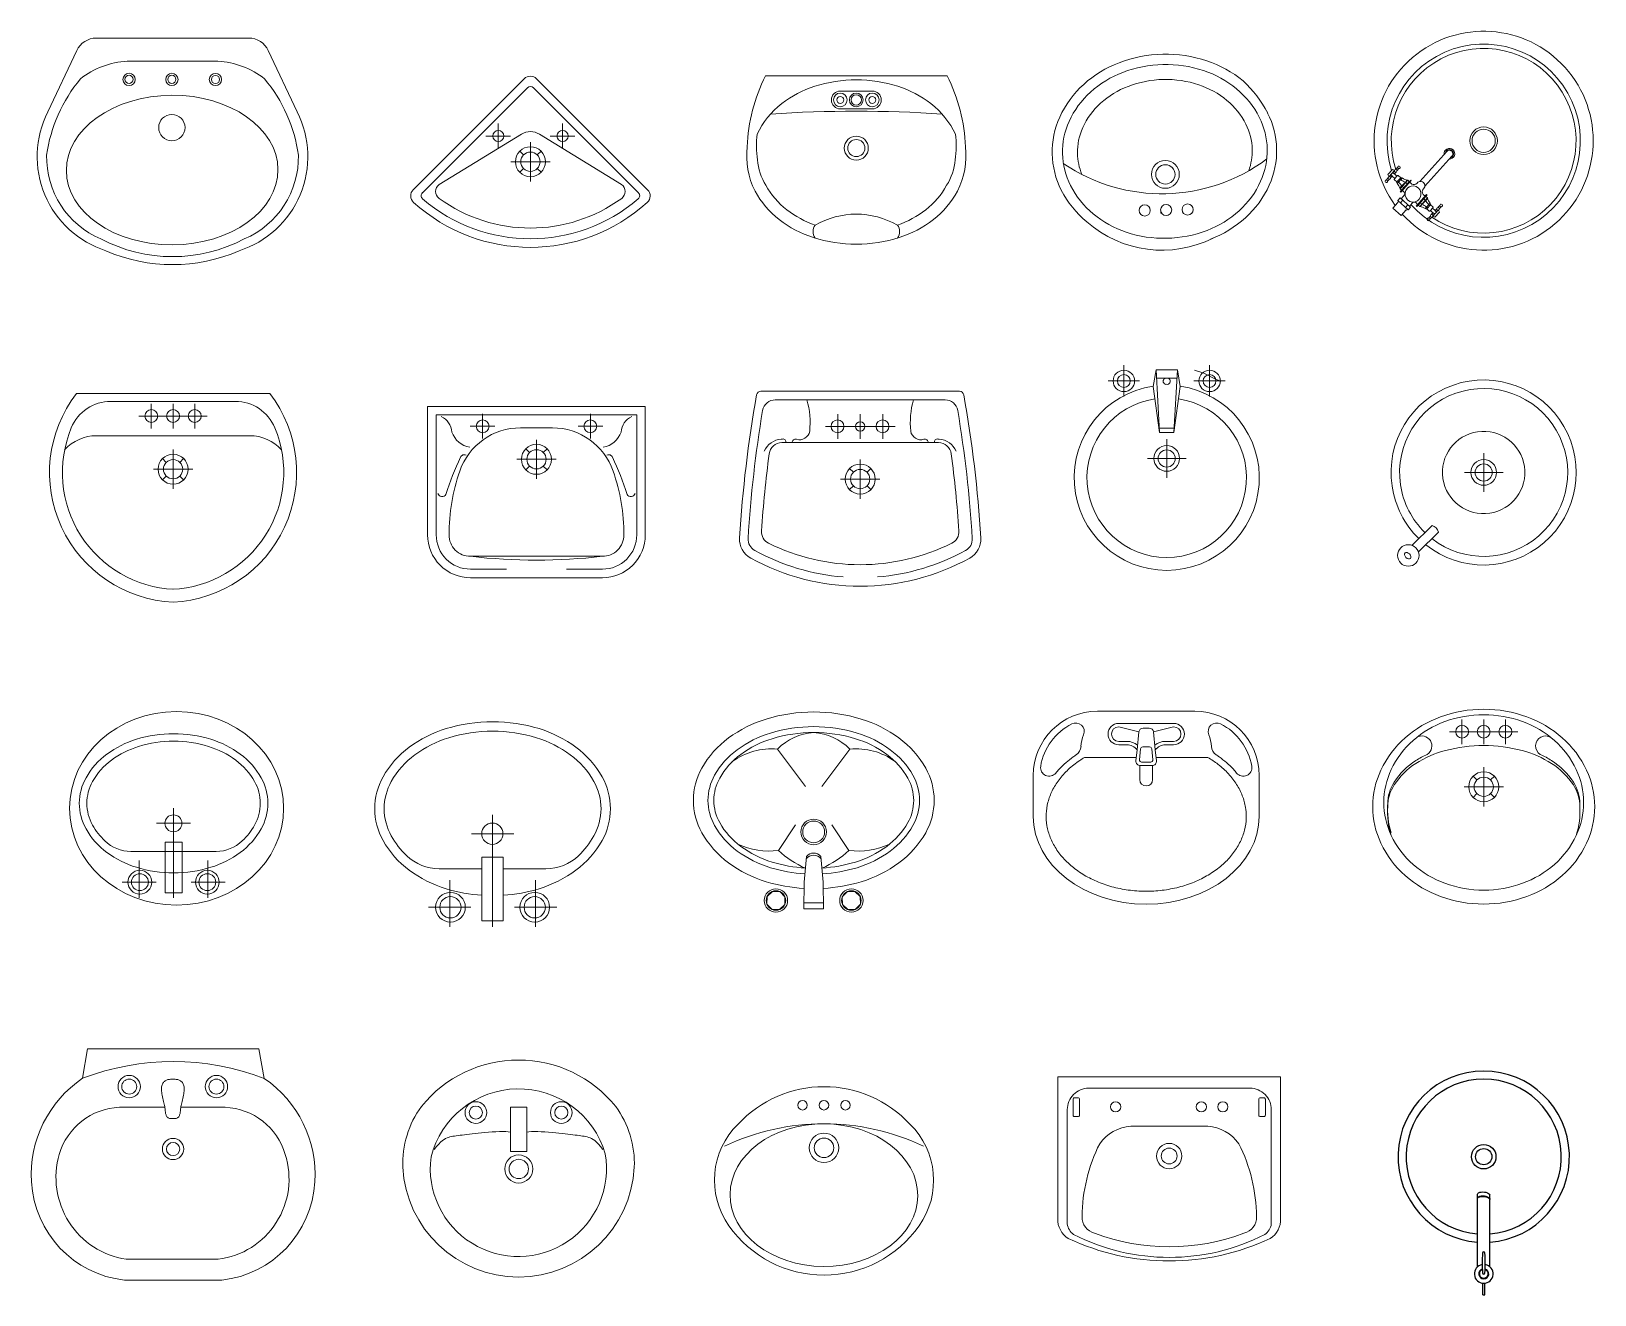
# Model space of a CAD drawing. Header units: millimetres. Extents: x 1580 to 5229, y -756 to 2194.
import ezdxf

# ---------------------------------------------------------------- set-up
doc = ezdxf.new("R2010")
doc.units = ezdxf.units.MM
doc.layers.add('3', color=3, linetype='Continuous')
doc.layers.add('layer_1', color=8, linetype='Continuous', lineweight=5)
doc.layers.add('layer_2', color=3, linetype='Continuous', lineweight=13)

# ---------------------------------------------------------------- blocks, each defined once
blk = doc.blocks.new('YTR745')
at = {"color": 3}
for p, q in [((340904.3, -157855.1), (340904.3, -157686.9)), ((340933.5, -157855.1), (340933.5, -157686.9)), ((340916.7, -157920.2), (340916.7, -157893.2)), ((340921.1, -157920.2), (340921.1, -157893.2)), ((340916.7, -157920.2), (340921.1, -157920.2))]:
    blk.add_line(p, q, dxfattribs=at)
at = {"color": 8}
for radius in [28.6, 19]:
    blk.add_circle((340918.9, -157597.9), radius, dxfattribs=at)
at = {"color": 3}
for centre, radius, start, end in [((340918.9, -157597.9), 200, 274.1872, 265.8128), ((341210.7, -157846.2), 295.4, 175.5082, 184.4918), ((340918.9, -157823.1), 2.73, 0, 180), ((340627.2, -157846.2), 295.4, 355.5082, 4.4918), ((340918.9, -157871.4), 21.9, 99.4881, 80.5119), ((340918.9, -157869.4), 2.73, 180, 0)]:
    blk.add_arc(centre, radius, start, end, dxfattribs=at)
at = {"color": 8}
for centre, radius, start, end in [((340918.9, -157597.9), 181, 274.6289, 265.3711), ((340918.9, -157871.4), 11.7, 106.4135, 73.5865), ((340918.9, -157871.4), 10.2, 108.3951, 71.6049)]:
    blk.add_arc(centre, radius, start, end, dxfattribs=at)
at = {"color": 3, "extrusion": (0, 0, -1)}
blk.add_ellipse((340918.9, -157686.9), major_axis=(-14.8, 1.4), ratio=0.447604, start_param=-0.201759, end_param=2.939834, dxfattribs=at)
at = {"color": 8, "extrusion": (0, 0, -1)}
for centre in [(340918.9, -157696.2), (340918.9, -157697.5)]:
    blk.add_ellipse(centre, major_axis=(-14.8, 1.4), ratio=0.447604, start_param=-0.201759, end_param=2.939834, dxfattribs=at)

msp = doc.modelspace()

# ---------------------------------------------------------------- linework, layer by layer
at = {"layer": 'layer_1'}
for p, q in [((2493.3, 1817.4), (2738.2, 2062.4)), ((2752.4, 2062.4), (2997.3, 1817.4)), ((3468.5, 2054.7), (3543.2, 2054.7)), ((3543.2, 2013.1), (3468.5, 2013.1)), ((2670.3, 1978.6), (2670.3, 1920.9)), ((2820.3, 1978.6), (2820.3, 1920.9)), ((2724.4, 1954.1), (2532.5, 1836.6)), ((2699.1, 1949.7), (2641.5, 1949.7)), ((2745.3, 1935.5), (2745.3, 1843.9)), ((2958.1, 1836.6), (2766.2, 1954.1)), ((2791.5, 1949.7), (2849.1, 1949.7)), ((2729.4, 1905.7), (2720.6, 1914.5)), ((2761.2, 1905.7), (2770.1, 1914.5)), ((4820.7, 1843.6), (4883.7, 1913.4)), ((4895.5, 1902.6), (4832.6, 1832.8)), ((2699.5, 1889.7), (2791.1, 1889.7)), ((2729.4, 1873.8), (2720.6, 1865)), ((2761.2, 1873.8), (2770.1, 1865)), ((3992.2, 1869.6), (3992.2, 1869.6)), ((4757, 1871.3), (4746.3, 1859.5)), ((4761.6, 1868.9), (4749.1, 1855.1)), ((4767.5, 1855.8), (4762.9, 1850.6)), ((4776.2, 1852), (4767.5, 1842.4)), ((4779, 1850.8), (4768.9, 1839.6)), ((4771.8, 1842.8), (4769.6, 1844.8)), ((4776.2, 1847.7), (4774, 1849.6)), ((4774.7, 1826.7), (4792.5, 1846.5)), ((4801, 1845.5), (4776.5, 1818.3)), ((4778.4, 1823.4), (4796.2, 1843.1)), ((4779.4, 1832), (4783.2, 1828.7)), ((4787.7, 1841.2), (4791.4, 1837.8)), ((4799.6, 1846.8), (4801, 1845.5)), ((4775, 1819.6), (4776.5, 1818.3)), ((4781.4, 1799.9), (4775.7, 1793.5)), ((4793.1, 1789.4), (4787.3, 1783)), ((4836.5, 1813.5), (4812, 1786.3)), ((4816.8, 1788.6), (4834.7, 1808.4)), ((4820.6, 1785.3), (4838.4, 1805.1)), ((4825.3, 1790.6), (4821.6, 1793.9)), ((4833.6, 1799.7), (4829.9, 1803.1)), ((4844.1, 1792.1), (4834, 1780.9)), ((4838, 1812.1), (4836.5, 1813.5)), ((4845.6, 1789.4), (4836.9, 1779.7)), ((4841.3, 1789), (4843.4, 1787)), ((4216.4, 1769.7), (4216.4, 1773.3)), ((4216.4, 1769.7), (4218.1, 1769.7)), ((4813.5, 1784.9), (4812, 1786.3)), ((4836.9, 1784.1), (4839, 1782.1)), ((4850.2, 1781.2), (4845.5, 1776)), ((4863.9, 1776.6), (4851.5, 1762.8)), ((4866.8, 1772.3), (4856, 1760.4)), ((4130.2, 1414.4), (4130.2, 1341.4)), ((4205.2, 1404.2), (4198.8, 1365.3)), ((4205.2, 1404.2), (4230.2, 1404.2)), ((4205.2, 1404.2), (4213.5, 1257.7)), ((4255.2, 1404.2), (4230.2, 1404.2)), ((4255.2, 1404.2), (4246.9, 1257.7)), ((4255.2, 1404.2), (4261.7, 1365.3)), ((4316.9, 1395.7), (4295.3, 1402.8)), ((4345.6, 1381.3), (4316.9, 1395.7)), ((4330.2, 1414.4), (4330.2, 1341.4)), ((4093.7, 1377.9), (4166.8, 1377.9)), ((4198.8, 1365.3), (4213.5, 1257.7)), ((4206.4, 1384.5), (4230.2, 1384.5)), ((4254.1, 1384.5), (4230.2, 1384.5)), ((4261.7, 1365.3), (4246.9, 1257.7)), ((4293.7, 1377.9), (4366.8, 1377.9)), ((4356.4, 1377.7), (4345.6, 1381.3)), ((1860.4, 1324.7), (1860.4, 1267)), ((1911.4, 1324.7), (1911.4, 1267)), ((1962.4, 1324.7), (1962.4, 1267)), ((1889.2, 1295.9), (1831.6, 1295.9)), ((1882.6, 1295.9), (1940.2, 1295.9)), ((1933.6, 1295.9), (1991.2, 1295.9)), ((2633.4, 1300.9), (2633.4, 1243.2)), ((2885.4, 1300.9), (2885.4, 1243.2)), ((3462.4, 1300.7), (3462.4, 1243)), ((3514.9, 1300.7), (3514.9, 1243)), ((3567.4, 1300.7), (3567.4, 1243)), ((2662.3, 1272), (2604.6, 1272)), ((2759.4, 1240.7), (2759.4, 1149.1)), ((2856.6, 1272), (2914.3, 1272)), ((3433.6, 1271.8), (3491.2, 1271.8)), ((3486.1, 1271.8), (3543.7, 1271.8)), ((3538.6, 1271.8), (3596.2, 1271.8)), ((4213.1, 1267.8), (4230.2, 1267.8)), ((4213.5, 1257.7), (4230.2, 1257.7)), ((4247.4, 1267.8), (4230.2, 1267.8)), ((4246.9, 1257.7), (4230.2, 1257.7)), ((4230.2, 1241.9), (4230.2, 1151.8)), ((1911.4, 1217.6), (1911.4, 1126)), ((2743.5, 1210.8), (2734.7, 1219.7)), ((2775.3, 1210.8), (2784.2, 1219.7)), ((4969.9, 1119.2), (4969.9, 1209.3)), ((1865.6, 1171.8), (1957.2, 1171.8)), ((1895.5, 1187.7), (1886.7, 1196.6)), ((1927.3, 1187.7), (1936.1, 1196.6)), ((2713.6, 1194.9), (2805.2, 1194.9)), ((2743.5, 1179), (2734.7, 1170.2)), ((2775.3, 1179), (2784.2, 1170.2)), ((3499, 1164.7), (3490.2, 1173.6)), ((3514.9, 1194.6), (3514.9, 1103)), ((3530.8, 1164.7), (3539.6, 1173.6)), ((4185.2, 1196.9), (4275.3, 1196.9)), ((1895.5, 1155.9), (1886.7, 1147.1)), ((1927.3, 1155.9), (1936.1, 1147.1)), ((3469.1, 1148.8), (3560.7, 1148.8)), ((3499, 1132.9), (3490.2, 1124.1)), ((3530.8, 1132.9), (3539.6, 1124.1)), ((4924.9, 1164.2), (5015, 1164.2)), ((4802.3, 994), (4849.4, 1040.6)), ((4817.6, 978.6), (4864.7, 1025.2)), ((4919, 587.8), (4919, 530.1)), ((4970, 587.8), (4970, 530.1)), ((5021, 587.8), (5021, 530.1)), ((4246.4, 578.4), (4118.3, 578.4)), ((4165.3, 558.5), (4118.3, 570.4)), ((4165.3, 558.5), (4161.1, 516.8)), ((4189.4, 567.5), (4175.3, 567.5)), ((4199.4, 558.5), (4246.4, 570.4)), ((4199.4, 558.5), (4203.6, 516.8)), ((4947.9, 559), (4890.2, 559)), ((4941.2, 559), (4998.9, 559)), ((4992.2, 559), (5049.9, 559)), ((3322.1, 518.6), (3387.6, 431.3)), ((3490.5, 518.6), (3425, 431.3)), ((4137.3, 536.4), (4118.3, 536.4)), ((4137.3, 528.4), (4118.3, 528.4)), ((4161.1, 516.8), (4158.5, 491)), ((4169.4, 519.1), (4166.7, 493.5)), ((4190.3, 523.6), (4174.3, 523.6)), ((4195.3, 519.1), (4197.9, 493.5)), ((4203.6, 516.8), (4206.2, 491)), ((4246.4, 536.4), (4227.3, 536.4)), ((4246.4, 528.4), (4227.3, 528.4)), ((4159.2, 498.8), (4038.3, 498.8)), ((4167.3, 480.1), (4167.3, 447.3)), ((4196.3, 480), (4168.4, 480)), ((4192.9, 488), (4171.7, 488)), ((4197.3, 480.1), (4197.3, 447.3)), ((4326.4, 498.8), (4205.4, 498.8)), ((4970, 476.2), (4970, 384.6)), ((4954.1, 446.3), (4945.3, 455.1)), ((4985.9, 446.3), (4994.8, 455.1)), ((4924.2, 430.4), (5015.8, 430.4)), ((4954.1, 414.4), (4945.3, 405.6)), ((4985.9, 414.4), (4994.8, 405.6)), ((1912.6, 380.5), (1912.6, 171.4)), ((2657.1, 365), (2657.1, 103.7)), ((1873, 345.1), (1952.2, 345.1)), ((3324.2, 281.5), (3364.2, 341.4)), ((3488.3, 281.5), (3448.4, 341.4)), ((1892.8, 301.3), (1932.4, 301.3)), ((1892.8, 301.3), (1892.8, 182.5)), ((1932.4, 301.3), (1932.4, 182.5)), ((2607.6, 320.8), (2706.6, 320.8)), ((1832.6, 258.5), (1832.6, 171.4)), ((1992.7, 258.5), (1992.7, 171.4)), ((2632.3, 266), (2681.8, 266)), ((2632.3, 266), (2632.3, 117.5)), ((2681.8, 266), (2681.8, 117.5)), ((1792.6, 208), (1871.8, 208)), ((1892.8, 182.5), (1932.4, 182.5)), ((1953.4, 208), (2032.6, 208)), ((2557, 212.6), (2557, 103.7)), ((2757.1, 212.6), (2757.1, 103.7)), ((3383.9, 193), (3383.9, 199.1)), ((3383.9, 193), (3383.9, 193)), ((3428.7, 193), (3428.6, 199.1)), ((2507.1, 149.4), (2606.1, 149.4)), ((2708, 149.4), (2807, 149.4)), ((3428.9, 159.3), (3383.6, 159.3)), ((2632.3, 117.5), (2681.8, 117.5))]:
    msp.add_line(p, q, dxfattribs=at)
for points in [[(1742.8, 1709.5, 0.247538), (2077.4, 1709.5, 0.305774), (2204, 1905, 0.138823), (2125.1, 2083, 0.156564), (2015.8, 2124.2), (1804.5, 2124.2, 0.156564), (1695.2, 2083, 0.138823), (1616.2, 1905, 0.305774)], [(3343.6, 1777.4, -0.105584), (3295, 1834.8, -0.125291), (3275.2, 1893.8, -0.066609), (3274.3, 1954.2, -0.11714), (3331.8, 2025.3, -0.087298), (3408.7, 2065.8, -0.07767), (3505.8, 2080.9, -0.07767), (3602.9, 2065.8, -0.087298), (3679.8, 2025.3, -0.11714), (3737.4, 1954.2, -0.066609), (3736.4, 1893.8, -0.125291), (3716.6, 1834.8, -0.105584), (3668.1, 1777.4, -0.081853), (3601.8, 1741.6, 0.267996), (3409.8, 1741.6, -0.081853)], [(4760.8, 1861.4), (4764.5, 1865.5, 2.618034), (4761.6, 1868.2), (4757.9, 1864.1)], [(4756.6, 1856.7), (4752.9, 1852.6, -2.618034), (4749.9, 1855.2), (4753.6, 1859.4)], [(4852.2, 1770.4), (4848.5, 1766.3, 2.618034), (4851.5, 1763.6), (4855.2, 1767.7)], [(4856.5, 1775.1), (4860.2, 1779.2, -2.618034), (4863.2, 1776.5), (4859.4, 1772.4)], [(2580.4, 1167.5, 0.083717), (2555.4, 1018.5, 0.414214), (2605.4, 968.5), (2759.4, 968.5), (2913.4, 968.5, 0.414214), (2963.4, 1018.5, 0.083717), (2938.4, 1167.5, 0.31965), (2796.7, 1268.5), (2759.4, 1268.5), (2722.2, 1268.5, 0.31965)], [(3301.2, 999, -0.302742), (3284.6, 1027.9, -0.016071), (3302.4, 1207.7, -0.376412), (3332.2, 1233.8), (3697.6, 1233.8, -0.376412), (3727.4, 1207.7, -0.016071), (3745.2, 1027.9, -0.302742), (3728.6, 999, -0.115864), (3514.9, 948.8, -0.115864)], [(4970, 598.6, 0.087459), (4879.5, 582.6, 0.093217), (4805.2, 538.6, 0.102712), (4754.2, 470.8, 0.110609), (4736.9, 393.8, 0.110609), (4754.2, 316.8, 0.102712), (4805.2, 249, 0.093217), (4879.5, 205, 0.087459), (4970, 189.1, 0.087459), (5060.6, 205, 0.093217), (5134.9, 249, 0.102712), (5185.9, 316.8, 0.110609), (5203.1, 393.8, 0.110609), (5185.9, 470.8, 0.102712), (5134.9, 538.6, 0.093217), (5060.6, 582.6, 0.087459)], [(2132.6, 391.9, 0.128509), (2117.1, 451.3, 0.106283), (2068.2, 506.7, 0.085006), (1999.5, 541.3, 0.074339), (1912.6, 554.3, 0.074339), (1825.8, 541.3, 0.085006), (1757.1, 506.7, 0.106283), (1708.2, 451.3, 0.128509), (1692.6, 391.9, 0.128509), (1708.2, 332.4, 0.106283), (1757.1, 277, 0.085006), (1825.8, 242.4, 0.074339), (1912.6, 229.4, 0.074339), (1999.5, 242.4, 0.085006), (2068.2, 277, 0.106283), (2117.1, 332.4, 0.128509)], [(2101.7, 341, -0.074543), (2073, 304, -0.192823), (2012.2, 279.6), (1813, 279.6, -0.192823), (1752.3, 304, -0.074543), (1723.5, 341, -0.128509), (1710.2, 391.9, -0.128509), (1723.5, 442.7, -0.106283), (1767.5, 492.6, -0.085006), (1830.9, 524.5, -0.074339), (1912.6, 536.7, -0.074339), (1994.3, 524.5, -0.085006), (2057.7, 492.6, -0.106283), (2101.7, 442.7, -0.128509), (2115, 391.9, -0.128509)], [(4011.5, -336.1), (4011.5, -299.2, -0.414214), (4015, -295.7), (4023.3, -295.7, -0.414214), (4026.8, -299.2), (4026.8, -336.1, -0.414214), (4023.3, -339.6), (4015, -339.6, -0.414214)], [(4445.2, -336.1, 0.414214), (4448.7, -339.6), (4457, -339.6, 0.414214), (4460.5, -336.1), (4460.5, -299.2, 0.414214), (4457, -295.7), (4448.7, -295.7, 0.414214), (4445.2, -299.2)], [(4439.9, -573, 0.113332), (4398.6, -402.8, 0.220752), (4326.1, -362), (4146.3, -362, 0.220752), (4073.8, -402.8, 0.113332), (4032.5, -573, 0.360424), (4062, -611.7, 0.183645), (4410.4, -611.7, 0.360424)]]:
    msp.add_lwpolyline(points, format="xyb", close=True, dxfattribs=at)
for points in [[(4761.8, 1869.6), (4757, 1871.3)], [(4748.5, 1854.9), (4746.3, 1859.5)], [(4769.5, 1794.3), (4757.9, 1781.4), (4777, 1764.1)], [(4777.5, 1803.4), (4786.2, 1813.1)], [(4805.4, 1795.5), (4796.8, 1786)], [(4777, 1764.1), (4788.7, 1777)], [(4851.3, 1762.2), (4856, 1760.4)], [(4864.5, 1776.8), (4866.8, 1772.3)]]:
    msp.add_lwpolyline(points, dxfattribs=at)
for points in [[(4799.6, 1846.8), (4796.2, 1843.1), (4792.5, 1846.5, -0.113741), (4779.8, 1851.7), (4779, 1850.8), (4776.9, 1852.8), (4776.2, 1852), (4770.3, 1857.3, 0.414214), (4768.9, 1857.3), (4767.5, 1855.8), (4761.4, 1861.3), (4765.3, 1865.6)], [(4767.5, 1868.8), (4771.9, 1873.7, 2.618034), (4769, 1876.4), (4764.6, 1871.5)], [(4749.9, 1849.2), (4745.5, 1844.4, -2.618034), (4742.5, 1847), (4746.9, 1851.9)], [(4775, 1819.6), (4778.4, 1823.4), (4774.7, 1826.7, 0.113741), (4768.2, 1838.8), (4768.9, 1839.6), (4766.8, 1841.6), (4767.5, 1842.4), (4761.6, 1847.7, -0.414214), (4761.5, 1849.1), (4762.9, 1850.6), (4756.7, 1856.1), (4752.8, 1851.8)], [(4797.5, 1841.6), (4801.9, 1837.6, 0.365938), (4814.5, 1839.7)], [(4829.4, 1826.3), (4829.4, 1826.3, 0.365938), (4828.6, 1813.5), (4833, 1809.5)], [(4786.4, 1811.4, 0.185268), (4784.5, 1818.3), (4780.1, 1822.2)], [(4804.9, 1795.5, -0.166308), (4811.2, 1794.2), (4815.6, 1790.2)], [(4813.5, 1784.9), (4816.8, 1788.6), (4820.6, 1785.3, -0.113741), (4833.2, 1780.1), (4834, 1780.9), (4836.2, 1779), (4836.9, 1779.7), (4842.8, 1774.4, 0.414214), (4844.2, 1774.5), (4845.5, 1776), (4851.6, 1770.5), (4847.7, 1766.2)], [(4838, 1812.1), (4834.7, 1808.4), (4838.4, 1805.1, 0.113741), (4844.9, 1793), (4844.1, 1792.1), (4846.3, 1790.2), (4845.6, 1789.4), (4851.5, 1784.1, -0.414214), (4851.5, 1782.7), (4850.2, 1781.2), (4856.3, 1775.7), (4860.2, 1780)], [(4863.2, 1782.5), (4867.6, 1787.4, -2.618034), (4870.6, 1784.7), (4866.2, 1779.8)], [(4845.5, 1762.9), (4841.1, 1758.1, 2.618034), (4844.1, 1755.4), (4848.5, 1760.3)], [(3601.8, 1741.6, -0.322246), (3601.8, 1711.4)], [(1910, 891.4, 0.519093), (2148.9, 1268.4, 0.303358), (2056.6, 1330.1), (1766.2, 1330.1, 0.303358), (1673.9, 1268.4, 0.519093), (1912.8, 891.4)], [(3474.9, 920.4, -0.106594), (3268.9, 982.1, -0.28946), (3253.4, 1010.1, -0.026453), (3287.2, 1308.8, -0.366584), (3316.8, 1333.8), (3713, 1333.8, -0.366584), (3742.6, 1308.8, -0.026453), (3776.4, 1010.1, -0.28946), (3760.9, 982.1, -0.106594), (3554.9, 920.4)], [(3390.6, 1333.8, -0.095524), (3397, 1260.4, -0.451023), (3366.3, 1241.6)], [(3639.2, 1333.8, 0.095524), (3632.8, 1260.4, 0.451023), (3663.5, 1241.6)], [(2829.4, 938.5), (2913.4, 938.5, 0.414214), (2993.4, 1018.5), (2993.4, 1298.5), (2525.4, 1298.5), (2525.4, 1018.5, 0.414214), (2605.4, 938.5), (2689.4, 938.5)], [(2537.1, 1294.8, -0.268146), (2562, 1258.5, 0.274492), (2604, 1223.2)], [(2981.8, 1294.8, 0.268146), (2956.8, 1258.5, -0.274492), (2914.9, 1223.2)], [(2164.5, 1217.2, 0.211991), (2090.3, 1250.1), (1732.5, 1250.1, 0.211991), (1658.3, 1217.2)], [(3290.9, 1213.8, -0.280838), (3330.6, 1241.9, 0.024536), (3333.6, 1242.3, -0.553402), (3341, 1233.8)], [(3738.9, 1213.8, 0.280838), (3699.2, 1241.9, -0.024536), (3696.2, 1242.3, 0.553402), (3688.8, 1233.8)], [(2529.4, 1115.3, 0.699983), (2547.8, 1113.1, -0.027376), (2581.9, 1199.9, -0.435959), (2595, 1204.4)], [(2989.5, 1115.3, -0.699983), (2971.1, 1113.1, 0.027376), (2937, 1199.9, 0.435959), (2923.8, 1204.4)], [(2632.3, 239), (2532.6, 239, -0.192823), (2456.6, 269.4, -0.074543), (2420.7, 315.7, -0.128509), (2404.1, 379.2, -0.128509), (2420.7, 442.8, -0.106283), (2475.7, 505.1, -0.085006), (2554.9, 545, -0.074339), (2657.1, 560.3, -0.074339), (2759.2, 545, -0.085006), (2838.4, 505.1, -0.106283), (2893.4, 442.8, -0.128509), (2910.1, 379.2, -0.128509), (2893.4, 315.7, -0.074543), (2857.5, 269.4, -0.192823), (2781.6, 239), (2681.8, 239)], [(3406.5, 570.8, 0.073938), (3305.5, 555.8, 0.08472), (3228, 517, 0.106356), (3175.1, 457.3, 0.129131), (3159.7, 398.6, 0.129131), (3175.1, 340, 0.106356), (3228, 280.3, 0.08472), (3305.5, 241.5, 0.058793), (3385.6, 227.1, 0.073938)], [(3406.5, 557.1, 0.073938), (3309.4, 542.7, 0.08472), (3236.1, 506, 0.106356), (3187, 450.6, 0.129131), (3173.3, 398.6, 0.129131), (3187, 346.7, 0.106356), (3236.1, 291.3, 0.08472), (3309.4, 254.6, 0.059061), (3386.8, 240.8, 0.073938)], [(3596.2, 489.6, 0.180499), (3490.5, 518.6, 0.185821), (3406.3, 557.1)], [(3427, 227.1, 0.059109), (3507.6, 241.5, 0.08472), (3585, 280.3, 0.106356), (3638, 340, 0.129131), (3653.4, 398.6, 0.129131), (3638, 457.3, 0.106356), (3585, 517, 0.08472), (3507.6, 555.8, 0.073938), (3406.5, 570.8, 0.073938)], [(3425.8, 240.7, 0.059389), (3503.6, 254.6, 0.08472), (3576.9, 291.3, 0.106356), (3626, 346.7, 0.129131), (3639.7, 398.6, 0.129131), (3626, 450.6, 0.106356), (3576.9, 506, 0.08472), (3503.6, 542.7, 0.073938), (3406.5, 557.1, 0.073938)], [(4813.4, 545.5, -1), (4838.1, 506.1, 0.031012), (4811.5, 491.4, 0.107171), (4761, 441.4, 0.145278), (4745.9, 390.6, 0.023594), (4745.4, 374.3)], [(5126.6, 545.5, 1), (5102, 506.1, -0.031012), (5128.5, 491.4, -0.107171), (5179.1, 441.4, -0.145278), (5194.2, 390.6, -0.023594), (5194.6, 374.3)], [(5185.9, 316.8, 0.099263), (5194.2, 384, 0.145278), (5179.1, 434.8, 0.107171), (5128.5, 484.8, 0.077397), (5059.5, 515, 0.064513), (4970, 526.6, 0.064513), (4880.6, 515, 0.077397), (4811.5, 484.8, 0.107171), (4761, 434.8, 0.145278), (4745.9, 384, 0.099263), (4754.2, 316.8)]]:
    msp.add_lwpolyline(points, format="xyb", dxfattribs=at)
for points in [[(4799.4, 1783.7), (4793.6, 1777.3), (4769.3, 1799.2), (4775.1, 1805.6)], [(3339.1, 155.9), (3326.6, 143.8), (3309.2, 144.1), (3297.1, 156.6), (3297.4, 174), (3309.9, 186.1), (3327.3, 185.8), (3339.4, 173.3)], [(3473.4, 155.9), (3486, 143.8), (3503.4, 144.1), (3515.5, 156.6), (3515.2, 174), (3502.6, 186.1), (3485.2, 185.8), (3473.1, 173.3)], [(1925.7, -254.4), (1927.3, -255.2), (1928.9, -256.2), (1930.4, -257.4), (1931.8, -258.7), (1933, -260.1), (1934.2, -261.8), (1935.1, -263.6), (1935.9, -265.5), (1936.6, -267.6), (1937, -269.8), (1937.3, -272.2), (1937.4, -274.7), (1937.4, -277.4), (1937.2, -280.3), (1936.8, -283.3), (1936.3, -286.5), (1935.7, -289.9), (1934.9, -293.4), (1934.1, -297), (1933.3, -300.5), (1932.4, -304), (1931.6, -307.4), (1930.8, -310.7), (1930.2, -313.7), (1929.7, -316.4), (1929.3, -318.9), (1929, -321.1), (1928.8, -323.2), (1928.6, -325.1), (1928.4, -327), (1928.2, -328.7), (1927.9, -330.5), (1927.6, -332.2), (1927.2, -333.9), (1926.7, -335.5), (1926.1, -337.1), (1925.4, -338.5), (1924.6, -339.8), (1923.7, -341), (1922.6, -341.9), (1921.5, -342.7), (1920.2, -343.3), (1918.8, -343.7), (1917.3, -343.9), (1915.7, -344.1), (1914.1, -344.2), (1912.5, -344.2), (1910.8, -344.2), (1909.2, -344.2), (1907.6, -344.2), (1906, -344.1), (1904.4, -343.9), (1902.9, -343.7), (1901.5, -343.3), (1900.2, -342.7), (1899.1, -341.9), (1898, -341), (1897.1, -339.8), (1896.3, -338.5), (1895.6, -337.1), (1895, -335.5), (1894.5, -333.9), (1894.1, -332.2), (1893.8, -330.5), (1893.5, -328.7), (1893.3, -327), (1893.1, -325.1), (1892.9, -323.2), (1892.7, -321.1), (1892.4, -318.9), (1892, -316.4), (1891.5, -313.7), (1890.9, -310.7), (1890.1, -307.4), (1889.3, -304), (1888.4, -300.5), (1887.6, -297), (1886.8, -293.4), (1886, -289.9), (1885.4, -286.5), (1884.9, -283.3), (1884.5, -280.3), (1884.3, -277.4), (1884.3, -274.7), (1884.4, -272.2), (1884.7, -269.8), (1885.1, -267.6), (1885.8, -265.5), (1886.6, -263.6), (1887.5, -261.8), (1888.7, -260.1), (1889.9, -258.7), (1891.3, -257.4), (1892.8, -256.2), (1894.3, -255.2), (1896, -254.4), (1897.7, -253.8), (1899.5, -253.3), (1901.3, -253), (1903.2, -252.7), (1905.1, -252.6), (1907, -252.5), (1908.9, -252.5), (1910.8, -252.5), (1912.8, -252.5), (1914.7, -252.5), (1916.6, -252.6), (1918.5, -252.7), (1920.4, -253), (1922.2, -253.3), (1924, -253.8)]]:
    msp.add_lwpolyline(points, close=True, dxfattribs=at)
for centre, radius in [((1808.6, 2081.9), 14.3), ((1808.6, 2081.9), 14.3), ((1808.6, 2081.9), 14.3), ((1808.6, 2081.9), 14.3), ((1808.6, 2081.9), 14.3), ((1808.6, 2081.9), 9.52), ((1908.6, 2081.9), 14.3), ((1908.6, 2081.9), 9.52), ((2010.3, 2081.7), 14.3), ((2010.3, 2081.7), 9.52), ((3468.5, 2033.9), 16), ((3505.8, 2033.9), 16), ((3505.8, 2033.9), 12), ((3543.2, 2033.9), 16), ((3468.5, 2033.9), 8), ((3468.5, 2033.9), 8), ((3543.2, 2033.9), 8), ((1908.6, 1969.4), 30.7), ((4969.8, 1938.7), 32.1), ((2670.3, 1949.7), 13), ((2820.3, 1949.7), 13), ((3505.8, 1921.5), 28), ((3505.8, 1921.5), 20), ((4969.8, 1938.7), 27.1), ((2745.3, 1889.7), 35), ((2745.3, 1889.7), 22.5), ((4227.1, 1860.1), 32.5), ((4227.1, 1860.1), 22.5), ((4178.9, 1775.9), 13), ((4228.9, 1777), 13), ((4278.9, 1778.1), 13), ((4130.2, 1377.9), 25), ((4130.2, 1377.9), 15), ((4330.2, 1377.9), 25), ((4330.2, 1377.9), 15), ((1860.8, 1295.9), 15), ((1911.4, 1295.9), 15), ((1962, 1295.9), 15), ((2633.9, 1272), 15), ((2885, 1272), 15), ((3462, 1271.8), 15), ((3514.9, 1271.8), 11), ((3567, 1271.8), 15), ((1911.4, 1171.8), 35), ((2759.4, 1194.9), 35), ((2759.4, 1194.9), 22.5), ((4230.2, 1196.9), 30), ((4230.2, 1196.9), 20), ((1911.4, 1171.8), 22.5), ((3514.9, 1148.8), 35), ((3514.9, 1148.8), 22.5), ((4969.9, 1164.2), 30), ((4969.9, 1164.2), 20), ((4794, 970.4), 25), ((4919.5, 559), 15), ((4970, 559), 15), ((5020.6, 559), 15), ((4970, 430.4), 35), ((4970, 430.4), 22.5), ((1912.1, 345.1), 19.8), ((2656.4, 320.8), 24.8), ((3406.3, 325), 29.9), ((3406.3, 325), 25.5), ((1833.9, 207.7), 27.7), ((1833.9, 207.7), 19.8), ((1991.3, 207.7), 27.7), ((1991.3, 207.7), 19.8), ((2558.7, 149.1), 34.7), ((2755.4, 149.1), 34.7), ((3318.3, 164.9), 27.2), ((3318.3, 164.9), 22.7), ((3494.3, 164.9), 27.2), ((3494.3, 164.9), 22.7), ((2558.7, 149.1), 24.8), ((2755.4, 149.1), 24.8), ((1809.1, -269.6), 26.1), ((1809.1, -269.6), 17.5), ((2012.6, -269.6), 26.1), ((2012.6, -269.6), 17.5), ((2618, -330.3), 25.3), ((2618, -330.3), 15.3), ((2817.4, -330.3), 25.3), ((2817.4, -330.3), 15.3), ((3380.4, -313.2), 11), ((3430.4, -313.2), 11), ((3480.4, -313.2), 11), ((4111, -316.7), 11.9), ((4311, -316.7), 11.9), ((4361, -316.7), 11.9), ((1911.4, -415.3), 24.8), ((1911.4, -415.3), 15.4), ((3430.4, -412.5), 34.4), ((3430.4, -412.5), 22.9), ((2718.2, -461.9), 32.8), ((4236, -431.7), 29.6), ((4236, -431.7), 18.4), ((4236, -431.7), 18.4), ((4236, -431.7), 18.4), ((2718.2, -461.9), 22.6)]:
    msp.add_circle(centre, radius, dxfattribs=at)
for centre, radius, start, end in [((4969.8, 1938.7), 225.6, 221.2738, 197.9101), ((4969.8, 1938.7), 215.6, 235.8219, 198.0621), ((4227.6, 1836.8), 245, 91.2603, 110.9331), ((4227.6, 1836.8), 245, 71.5876, 91.2603), ((2745.3, 2055.3), 10, 45, 135), ((3468.5, 2033.9), 20.8, 90, 270), ((3543.2, 2033.9), 20.8, 270, 90), ((4213.3, 1874.2), 205, 110.9331, 132.0584), ((4240.2, 1874.8), 205, 50.4623, 71.5876), ((3505.8, -1016.5), 3024.1, 86.2022, 93.7978), ((4192.1, 1897.7), 173.3, 132.0584, 155.6238), ((4260.4, 1899.2), 173.3, 26.8969, 50.4623), ((4292, 1915.3), 137.8, 1.2603, 26.8969), ((2745.3, 1920), 40, 58.5275, 121.4725), ((4159.7, 1912.4), 137.8, 155.6238, 181.2603), ((4159.7, 1912.4), 137.8, 181.2603, 202.3095), ((4292, 1915.3), 137.8, 340.2111, 1.2603), ((4889.9, 1908.3), 12.5, 267.5323, 187.9481), ((4889.9, 1908.3), 9.71, 283.0847, 172.0987), ((4889.9, 1908.3), 8.01, 314.9087, 140.5147), ((4219, 2224.1), 409.2, 235.7859, 306.7348), ((4764.6, 1868.5), 3, 186.1288, 269.7494), ((4772, 1876.7), 3, 186.1288, 269.7494), ((2544.1, 1820.3), 20, 125.5084, 233.8929), ((2946.5, 1820.3), 20, 306.1071, 54.4916), ((4742.5, 1844), 3, 6.1288, 89.7494), ((4749.9, 1852.2), 3, 6.1288, 89.7494), ((4738.8, 1808.8), 46.8, 29.7438, 45.8554), ((4779.8, 1826.9), 5.17, 94.1205, 181.7577), ((4806.6, 1884), 46.8, 230.0229, 246.1345), ((4792.8, 1828.2), 13.9, 111.6264, 164.2518), ((4805, 1814.3), 18.8, 115.6565, 340.2217), ((4805, 1814.3), 18.8, 295.6565, 160.2217), ((4792.9, 1841.3), 5.17, 94.1205, 181.7577), ((4822.6, 1833.7), 10, 312.3251, 143.5532), ((2500.3, 1810.4), 10, 135, 229.3993), ((2745.3, 2096.2), 386.4, 229.3993, 310.6007), ((2745.3, 2096.2), 361.4, 233.8929, 306.1071), ((2990.3, 1810.4), 10, 310.6007, 45), ((4765.9, 1796.6), 4.3, 326.3839, 36.8162), ((4820.2, 1790.4), 5.17, 274.1205, 1.7577), ((4820.2, 1803.5), 13.9, 291.6264, 344.2518), ((4806.4, 1747.8), 46.8, 50.0229, 66.1345), ((4833.2, 1804.9), 5.17, 274.1205, 1.7577), ((4874.2, 1823), 46.8, 209.7438, 225.8554), ((4791.4, 1773.6), 4.3, 59.0621, 129.4944), ((4841.1, 1755.1), 3, 6.1288, 89.7494), ((4848.5, 1763.3), 3, 6.1288, 89.7494), ((4863.2, 1779.5), 3, 186.1288, 269.7494), ((4870.6, 1787.7), 3, 186.1288, 269.7494), ((3430.9, 1726.5), 25.9, 144.2773, 215.7227), ((4229.1, 1377.1), 7.19, 80.5252, 279.4748), ((4231.4, 1377.1), 7.19, 260.5252, 99.4748), ((4969.8, 1164.2), 196.1, 231.9988, 188.358), ((4230.2, 1151.8), 186.1, 98.4709, 81.5291), ((3364.1, 1234.4), 7.86, 75.4615, 184.1141), ((3665.7, 1234.4), 7.86, 355.8859, 104.5385), ((4969.8, 1164.2), 96.1, 188.4709, 188.358), ((4969.8, 1164.2), 196.1, 188.4709, 225.6331), ((4841.8, 1017.8), 24, 17.8522, 71.5538), ((2759.4, 2292.1), 1332.6, 263.3638, 276.6362), ((3414.3, 428.5), 128.9, 93.5475, 135.6543), ((4068.8, 457), 134.4, 116.5582, 170.9345), ((4017.7, 559.4), 20, 338.0055, 116.5582), ((4115.2, 520), 85.2, 158.0055, 176.9257), ((4118.3, 553.4), 25, 90, 270), ((4118.3, 553.4), 17, 90, 270), ((4175.3, 557.5), 10, 90, 174.1982), ((4189.4, 557.5), 10, 5.8018, 90), ((4246.4, 553.4), 25, 270, 90), ((4246.4, 553.4), 17, 270, 90), ((4347, 559.4), 20, 63.4418, 201.9945), ((4249.4, 520), 85.2, 3.0743, 21.9945), ((4295.8, 457), 134.4, 9.0655, 63.4418), ((3308.1, 362.4), 156.7, 84.8848, 125.8114), ((4005.2, 525.9), 25, 303.6443, 356.9257), ((4137.3, 498.4), 38, 49.2656, 90), ((4137.3, 498.4), 30, 37.7036, 90), ((4174.3, 518.6), 5, 90, 174.1982), ((4190.3, 518.6), 5, 5.8018, 90), ((4227.3, 498.4), 38, 90, 130.7344), ((4227.3, 498.4), 30, 90, 142.2964), ((4359.5, 525.9), 25, 183.0743, 236.3557), ((3955.8, 475.1), 20, 170.9345, 320.6698), ((4168.4, 490), 10, 174.1982, 270), ((4171.7, 493), 5, 174.1982, 270), ((4137.3, 498.4), 30, 0, 2.908), ((4192.9, 493), 5, 270, 5.8018), ((4196.3, 490), 10, 270, 5.8018), ((4227.3, 498.4), 30, 177.092, 180), ((4408.8, 475.1), 20, 219.3302, 9.0655), ((4182.3, 447.3), 15, 180, 0), ((4917.5, 377.6), 172.1, 175.6938, 198.369), ((3303, 458.7), 178.4, 245.6327, 276.8312), ((3509.6, 458.7), 178.4, 263.1688, 294.3673), ((3466.7, 431.5), 206.8, 226.4743, 247.2682), ((4122.8, 170.2), 739.4, 172.4065, 177.7574), ((3406.3, 249.3), 21.5, 36.9399, 143.0601), ((3406.3, 254.1), 21.5, 40.1068, 139.8932), ((2689.8, 170.2), 739.4, 2.2426, 7.5935), ((3345.9, 431.5), 206.8, 292.7318, 313.5257), ((1911.9, -803.7), 592.6, 69.0244, 110.9277), ((3430.4, -900.6), 544.2, 64.7255, 115.2745)]:
    msp.add_arc(centre, radius, start, end, dxfattribs=at)
for centre, major_axis, ratio in [((1909.2, 1870.3), (-246.9, -1.4), 0.706979), ((4792.6, 969.9), (6.32, -6.38), 0.644418)]:
    msp.add_ellipse(centre, major_axis=major_axis, ratio=ratio, dxfattribs=at)
for points, knots in [([(4038.3, 498.8), (4034.6, 496.6), (4030.9, 494.3), (4017.6, 485.4), (4008.6, 478.3), (3992.4, 463.3), (3985.2, 455.3), (3972.7, 438.7), (3967.4, 430), (3958.8, 412.4), (3955.4, 403.4), (3950.7, 385.3), (3949.4, 376.1), (3948.6, 357.7), (3949.2, 348.5), (3952.3, 330.2), (3954.8, 321.2), (3961.9, 303.3), (3966.4, 294.5), (3977.4, 277.4), (3983.9, 269.1), (3998.6, 253.4), (4006.9, 245.9), (4025.2, 232), (4035.1, 225.5), (4056.4, 214), (4067.7, 208.9), (4091.3, 200.1), (4103.7, 196.5), (4129.1, 190.8), (4142.1, 188.8), (4168.5, 186.5), (4181.8, 186.2), (4208.2, 187.3), (4221.4, 188.7), (4247.2, 193.1), (4259.9, 196.2), (4284.3, 203.8), (4296, 208.4), (4318.2, 219), (4328.7, 225), (4348.1, 238.1), (4357, 245.2), (4373.1, 260.4), (4380.2, 268.4), (4392.6, 285.1), (4397.8, 293.7), (4406.3, 311.4), (4409.6, 320.4), (4414.1, 338.5), (4415.4, 347.7), (4415.8, 358.4), (4415.8, 359.9), (4415.8, 361.4), (4415.8, 368.4), (4415.3, 375.4), (4412.6, 391.5), (4410.1, 400.6), (4403.2, 418.5), (4398.8, 427.4), (4387.9, 444.5), (4381.5, 452.8), (4366.9, 468.6), (4358.7, 476.1), (4342.4, 488.7), (4334.6, 493.9), (4326.4, 498.8)], [2.220046, 2.220046, 2.220046, 2.220046, 2.28013, 2.28013, 2.445798, 2.445798, 2.611466, 2.611466, 2.777135, 2.777135, 2.942803, 2.942803, 3.108471, 3.108471, 3.274139, 3.274139, 3.439808, 3.439808, 3.605476, 3.605476, 3.771144, 3.771144, 3.936813, 3.936813, 4.102481, 4.102481, 4.268149, 4.268149, 4.433818, 4.433818, 4.599486, 4.599486, 4.765154, 4.765154, 4.930822, 4.930822, 5.096491, 5.096491, 5.262159, 5.262159, 5.427827, 5.427827, 5.593496, 5.593496, 5.759164, 5.759164, 5.924832, 5.924832, 6.090501, 6.090501, 6.256169, 6.256169, 6.283185, 6.283185, 6.283185, 6.409627, 6.409627, 6.575295, 6.575295, 6.740964, 6.740964, 6.906632, 6.906632, 7.0723, 7.0723, 7.20473, 7.20473, 7.20473, 7.20473]), ([(4019, 505.1), (4016.6, 503.5), (4014.3, 501.8), (4006.1, 496), (4000.5, 491.5), (3989.4, 481.9), (3984, 476.6), (3976.3, 468.3), (3973.7, 465.3), (3971.3, 462.4)], [2.2785844, 2.2785844, 2.2785844, 2.2785844, 2.3167181, 2.3167181, 2.4133898, 2.4133898, 2.51896, 2.51896, 2.5742435, 2.5742435, 2.5742435, 2.5742435]), ([(4345.6, 505.1), (4348, 503.5), (4350.4, 501.8), (4358.6, 496), (4364.2, 491.5), (4375.3, 481.9), (4380.7, 476.6), (4388.4, 468.3), (4390.9, 465.3), (4393.4, 462.4)], [2.2785844, 2.2785844, 2.2785844, 2.2785844, 2.3167181, 2.3167181, 2.4133898, 2.4133898, 2.51896, 2.51896, 2.5742435, 2.5742435, 2.5742435, 2.5742435])]:
    msp.add_open_spline(points, degree=3, knots=knots, dxfattribs=at)
at = {"layer": 'layer_2'}
for p, q in [((2471.9, 1824.3), (2730.9, 2083.3)), ((2759.7, 2083.3), (3018.7, 1824.3)), ((4295.8, 607), (4068.8, 607)), ((3918.8, 361.4), (3918.8, 457)), ((4445.8, 361.4), (4445.8, 457))]:
    msp.add_line(p, q, dxfattribs=at)
for points in [[(1754.8, 1681.8, 0.20887), (2065.4, 1681.8, 0.46207), (2200.9, 2005.9), (2133.5, 2149.3, 0.29228), (2088.2, 2178.3), (1732.1, 2178.3, 0.29228), (1686.7, 2149.3), (1619.3, 2005.9, 0.46207)], [(3742, 1821.2, -0.105584), (3685.7, 1754.6, -0.087298), (3605.9, 1712.6, -0.07767), (3505.8, 1697, -0.07767), (3405.8, 1712.6, -0.087298), (3325.9, 1754.6, -0.105584), (3269.6, 1821.2, -0.151584), (3251.4, 1924.3, -0.110481), (3294.1, 2090.5), (3717.6, 2090.5, -0.109491), (3760.4, 1924.3, -0.150535)], [(3514.9, 898.8, -0.126489), (3259.3, 964.5, -0.28946), (3233.5, 1011.3, -0.029427), (3273.2, 1345.6, -0.363215), (3283.1, 1353.8), (3514.9, 1353.8), (3746.7, 1353.8, -0.363215), (3756.6, 1345.6, -0.029427), (3796.3, 1011.3, -0.28946), (3770.5, 964.5, -0.126489)], [(1685.7, 1348.4, 0.60528), (1911.4, 861.4, 0.60528), (2137.1, 1348.4)], [(2505.4, 1018.5), (2505.4, 1318.5), (3013.4, 1318.5), (3013.4, 1018.5, -0.414214), (2913.4, 918.5), (2605.4, 918.5, -0.414214)], [(3428.9, 158.8), (3428.7, 193, 0.059336), (3517.5, 208.8, 0.08472), (3605.2, 252.8, 0.106356), (3667.7, 323.2, 0.129131), (3687.5, 398.6, 0.129131), (3667.7, 474.1, 0.106356), (3605.2, 544.5, 0.08472), (3517.5, 588.5, 0.073938), (3406.5, 605, 0.073938), (3295.5, 588.5, 0.08472), (3207.8, 544.5, 0.106356), (3145.3, 474.1, 0.129131), (3125.5, 398.6, 0.129131), (3145.3, 323.2, 0.106356), (3207.8, 252.8, 0.08472), (3295.5, 208.8, 0.059047), (3383.9, 193), (3383.6, 158.8), (3383.6, 145.7), (3428.9, 145.7)], [(4970, 611.5, 0.087459), (4869.4, 593.7, 0.093217), (4786.9, 544.8, 0.102712), (4730.2, 469.5, 0.110609), (4711, 384, 0.110609), (4730.2, 298.4, 0.102712), (4786.9, 223.1, 0.093217), (4869.4, 174.2, 0.087459), (4970, 156.5, 0.087459), (5070.6, 174.2, 0.093217), (5153.2, 223.1, 0.102712), (5209.9, 298.4, 0.110609), (5229, 384, 0.110609), (5209.9, 469.5, 0.102712), (5153.2, 544.8, 0.093217), (5070.6, 593.7, 0.087459)], [(2025.4, -721.4, 0.366223), (2242.3, -492, 0.264324), (2124, -250.4), (2111.9, -181.4), (1711.7, -181.4), (1700.2, -250.2, 0.26642), (1581, -492, 0.366223), (1797.9, -721.4)], [(2447.6, -457.8, 0.949353), (2987.8, -457.8, 0.168981), (2944.4, -315.9, 0.478318), (2491, -315.9, 0.168981)], [(3976, -246.7), (4496, -246.7), (4496, -577.3, -0.269052), (4471.4, -624.2, -0.222852), (4000.6, -624.2, -0.269052), (3976, -577.3)], [(2513.4, -433.9, 1.161122), (2920, -426.3, 0.763706)], [(3208.6, -594.4, 0.52009), (3652.3, -594.4, 0.370524), (3630.6, -357.1, 0.436246), (3230.2, -357.1, 0.370524)], [(3998.1, -323.2), (3998.1, -590.2, 0.197023), (4012.9, -614.8, 0.239879), (4459.5, -614.8, 0.197023), (4474.3, -590.2), (4474.3, -323.2, 0.414214), (4424.3, -273.2), (4048.1, -273.2, 0.414214)]]:
    msp.add_lwpolyline(points, format="xyb", close=True, dxfattribs=at)
for points in [[(2681.8, 177, 0.057585), (2765.6, 192.4, 0.085006), (2851.5, 235.7, 0.106283), (2912.6, 304.9, 0.128509), (2932.1, 379.2, 0.128509), (2912.6, 453.5, 0.106283), (2851.5, 522.8, 0.085006), (2765.6, 566.1, 0.074339), (2657.1, 582.3, 0.074339), (2548.5, 566.1, 0.085006), (2462.6, 522.8, 0.106283), (2401.5, 453.5, 0.128509), (2382.1, 379.2, 0.128509), (2401.5, 304.9, 0.106283), (2462.6, 235.7, 0.085006), (2548.5, 192.4, 0.057585), (2632.3, 177, 0.057585)], [(1892.1, -317.8), (1786, -317.8, 0.321147), (1645.8, -427.7, 0.453592), (1802.1, -672.7), (2016.7, -672.7, 0.469388), (2173, -427.7, 0.321147), (2032.8, -317.8), (1929.6, -317.8)]]:
    msp.add_lwpolyline(points, format="xyb", dxfattribs=at)
msp.add_lwpolyline([(2736.7, -421.3), (2736.7, -317.8), (2698.7, -317.8), (2698.7, -421.3)], close=True, dxfattribs=at)
for points in [[(2521, -416.3), (2526.4, -409.4), (2531.3, -403.8), (2535.8, -399.2), (2539.9, -395.7), (2543.7, -393), (2547.3, -390.9), (2550.7, -389.3), (2554.1, -388.1), (2557.5, -387.1), (2561, -386.2), (2564.6, -385.5), (2568.4, -384.9), (2572.3, -384.3), (2576.5, -383.8), (2581.1, -383.2), (2585.9, -382.6), (2591.2, -381.9), (2596.8, -381.2), (2602.9, -380.4), (2609.3, -379.6), (2616.2, -378.8), (2623.5, -378), (2631.1, -377.2), (2639.2, -376.5), (2647.7, -375.8), (2656.3, -375.2), (2664.9, -374.8), (2673.1, -374.5), (2680.8, -374.5), (2687.7, -374.6), (2693.5, -375.1), (2698, -375.9)], [(2914.4, -416.3), (2909, -409.4), (2904.1, -403.8), (2899.6, -399.2), (2895.6, -395.7), (2891.8, -393), (2888.2, -390.9), (2884.7, -389.3), (2881.3, -388.1), (2877.9, -387.1), (2874.4, -386.2), (2870.8, -385.5), (2867.1, -384.9), (2863.1, -384.3), (2858.9, -383.8), (2854.4, -383.2), (2849.5, -382.6), (2844.2, -381.9), (2838.6, -381.2), (2832.5, -380.4), (2826.1, -379.6), (2819.2, -378.8), (2811.9, -378), (2804.3, -377.2), (2796.2, -376.5), (2787.7, -375.8), (2779.1, -375.2), (2770.5, -374.8), (2762.3, -374.5), (2754.6, -374.5), (2747.7, -374.6), (2741.9, -375.1), (2737.4, -375.9)]]:
    msp.add_lwpolyline(points, dxfattribs=at)
for centre, radius, start, end in [((4969.8, 1938.7), 255.6, 222.0589, 216.1979), ((4213.3, 1874.2), 264, 110.9331, 132.0584), ((4227.6, 1836.8), 304, 91.2603, 110.9331), ((4227.6, 1836.8), 280, 91.2603, 110.9331), ((4227.6, 1836.8), 304, 71.5876, 91.2603), ((4227.6, 1836.8), 280, 71.5876, 91.2603), ((4240.2, 1874.8), 264, 50.4623, 71.5876), ((2745.3, 2068.9), 20.4, 45, 135), ((4213.3, 1874.2), 240, 110.9331, 132.0584), ((4240.2, 1874.8), 240, 50.4623, 71.5876), ((4192.1, 1897.7), 232.3, 132.0584, 155.6238), ((4192.1, 1897.7), 208.3, 132.0584, 155.6238), ((4260.4, 1899.2), 208.3, 26.8969, 50.4623), ((4210.2, 1866.9), 289.8, 28.1086, 46.8762), ((4159.7, 1912.4), 196.8, 155.6238, 181.2603), ((4159.7, 1912.4), 172.8, 155.6238, 181.2603), ((4292, 1915.3), 172.8, 1.2603, 26.8969), ((4292, 1915.3), 194.8, 1.2603, 26.8969), ((4159.7, 1912.4), 196.8, 181.2603, 206.8969), ((4159.7, 1912.4), 172.8, 181.2603, 206.8969), ((4292, 1915.3), 172.8, 335.6238, 1.2603), ((4292, 1915.3), 194.8, 335.6238, 1.2603), ((2486.3, 1809.9), 20.4, 135, 227.8619), ((3004.3, 1809.9), 20.4, 312.1381, 45), ((4191.4, 1928.4), 208.3, 206.8969, 230.4623), ((4259.7, 1929.9), 208.3, 312.0584, 335.6238), ((4259.7, 1929.9), 230.3, 312.0584, 335.6238), ((2745.3, 2096.2), 406.4, 227.8619, 312.1381), ((4191.4, 1928.4), 232.3, 206.8969, 230.4623), ((4211.6, 1952.9), 240, 230.4623, 251.5876), ((4238.5, 1953.5), 240, 290.9331, 312.0584), ((4238.5, 1953.5), 262, 290.9331, 312.0584), ((4219.2, 1949.2), 266.1, 228.6935, 296.6299), ((4224.2, 1990.8), 280, 251.5876, 271.2603), ((4224.2, 1990.8), 280, 271.2603, 290.9331), ((4230.2, 1151.8), 216.1, 98.358, 81.642), ((4969.8, 1164.2), 216.1, 231.3202, 188.358), ((4969.8, 1164.2), 216.1, 188.4709, 225.547), ((4068.8, 457), 150, 90, 180), ((4295.8, 457), 150, 0, 90)]:
    msp.add_arc(centre, radius, start, end, dxfattribs=at)
for centre, major_axis, ratio in [((1919.6, 380.2), (249.8, 0), 0.904181), ((3430.2, -522.9), (-219, 1.5), 0.760588)]:
    msp.add_ellipse(centre, major_axis=major_axis, ratio=ratio, dxfattribs=at)
msp.add_ellipse((4182.3, 361.4), major_axis=(263.5, 0), ratio=0.777778, start_param=3.141593, end_param=6.283185, dxfattribs=at)

# ---------------------------------------------------------------- block references
at = {"layer": '3', "color": 8, "linetype": 'ByBlock', "lineweight": -3}
msp.add_blockref('YTR745', (-335948.9, 157164.7), dxfattribs=at)

doc.saveas('drawing.dxf')
